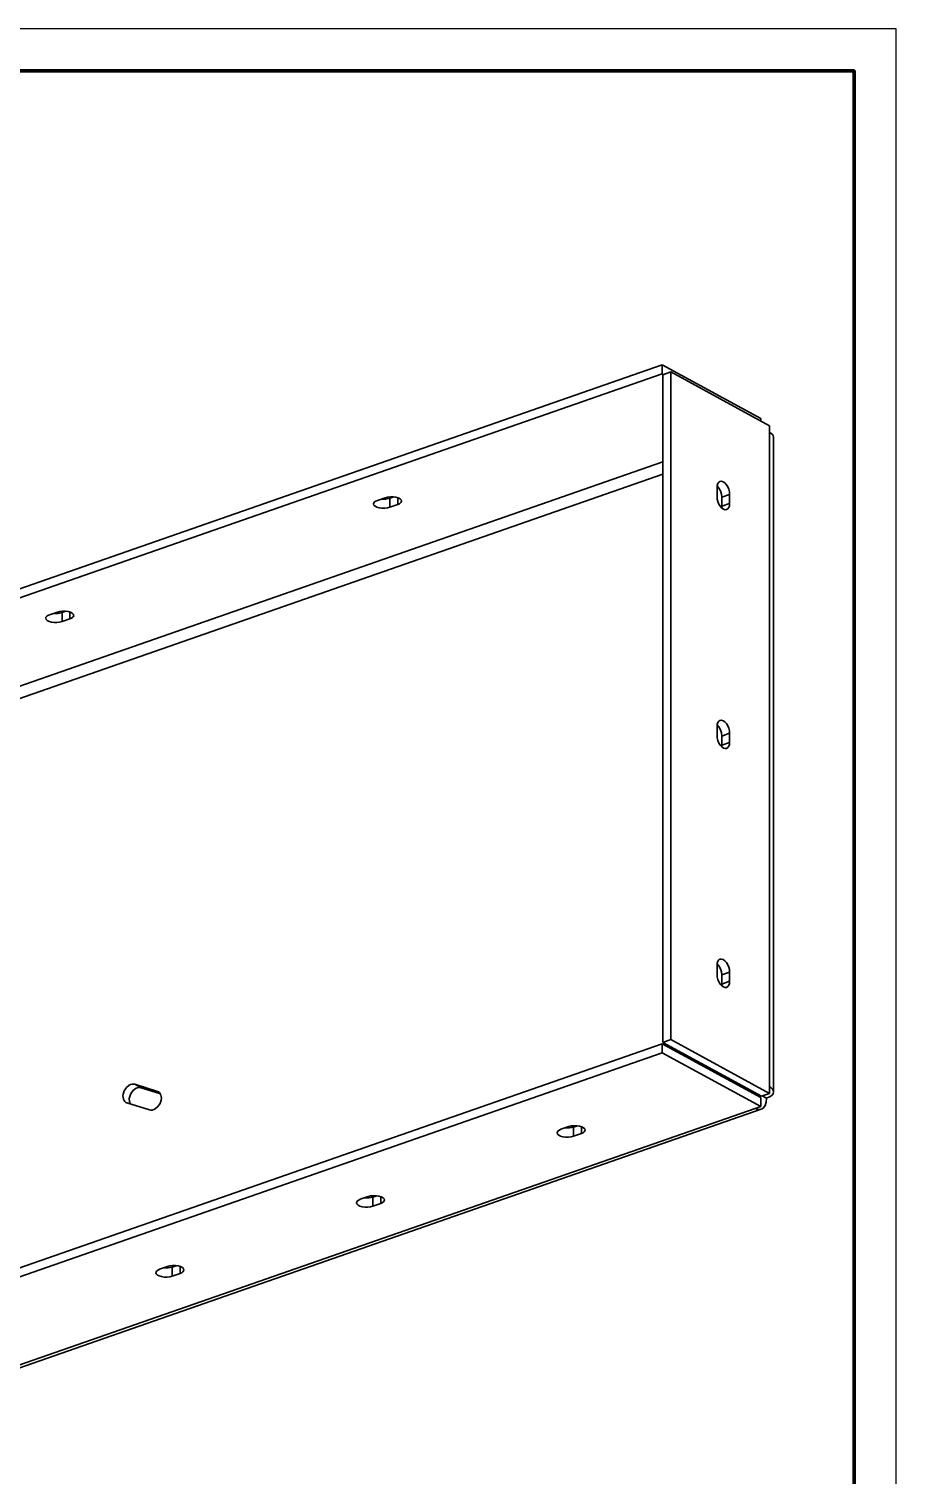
# Model space of a CAD drawing. Header units: millimetres. Extents: x 0 to 420, y 0 to 297.
# Drawn here: x 316.7 to 420, y 124.8 to 297 of the extents above; entities that cross this region are included whole.
import ezdxf

# ---------------------------------------------------------------- set-up
doc = ezdxf.new("R2010")
doc.units = ezdxf.units.MM

msp = doc.modelspace()

# ---------------------------------------------------------------- linework, layer by layer
at = {"color": 1, "lineweight": 35}
for p, q in [((274.8, 216.1), (392.13, 257)), ((392.13, 257), (403.88, 250.6)), ((392.13, 255.92), (392.13, 257)), ((274.8, 215.02), (392.13, 255.92)), ((392.27, 255.84), (392.13, 255.92)), ((392.24, 255.83), (393.18, 256.16)), ((392.24, 255.83), (392.24, 176.34)), ((404.92, 249.76), (393.18, 256.16)), ((393.18, 256.16), (393.18, 176.67)), ((403.88, 250.33), (403.88, 250.6)), ((404.92, 248.99), (404.92, 249.76)), ((405.13, 248.85), (404.92, 248.99)), ((404.92, 248.99), (404.92, 171.04)), ((405.28, 248.71), (405.13, 248.85)), ((405.37, 248.55), (405.28, 248.71)), ((405.41, 248.39), (405.37, 248.55)), ((405.41, 170.44), (405.41, 248.39)), ((392.24, 245.47), (287.33, 208.89)), ((287.95, 207.65), (392.24, 244.01)), ((398.77, 242.87), (398.7, 242.66)), ((398.88, 243.03), (398.77, 242.87)), ((399.03, 243.12), (398.88, 243.03)), ((399.21, 243.14), (399.03, 243.12)), ((399.41, 243.08), (399.21, 243.14)), ((399.61, 242.94), (399.41, 243.08)), ((399.79, 242.74), (399.61, 242.94)), ((359.17, 241.19), (358.23, 240.86)), ((359.45, 241.27), (359.17, 241.19)), ((359.73, 241.13), (359.24, 241.03)), ((359.78, 241.3), (359.45, 241.27)), ((360.2, 241.29), (359.73, 241.13)), ((359.73, 241.13), (359.73, 240.05)), ((360.11, 241.3), (359.78, 241.3)), ((360.43, 241.25), (360.11, 241.3)), ((360.71, 241.17), (360.43, 241.25)), ((360.66, 241.19), (360.66, 240.37)), ((360.93, 241.06), (360.71, 241.17)), ((361.07, 240.93), (360.93, 241.06)), ((398.7, 242.66), (398.68, 242.4)), ((398.68, 242.4), (398.68, 241.32)), ((398.68, 241.32), (398.7, 241.02)), ((398.69, 242.6), (398.91, 242.33)), ((398.91, 242.33), (399.09, 241.99)), ((399.09, 241.99), (399.2, 241.62)), ((399.2, 241.62), (399.24, 241.26)), ((400.18, 241.58), (399.24, 241.26)), ((399.24, 241.26), (399.24, 240.18)), ((399.95, 242.48), (399.79, 242.74)), ((400.07, 242.19), (399.95, 242.48)), ((400.15, 241.88), (400.07, 242.19)), ((400.18, 241.58), (400.15, 241.88)), ((400.18, 240.5), (400.18, 241.58)), ((357.81, 240.57), (357.78, 240.46)), ((357.78, 240.46), (357.82, 240.31)), ((357.9, 240.68), (357.81, 240.57)), ((357.82, 240.31), (357.96, 240.18)), ((358.04, 240.78), (357.9, 240.68)), ((357.96, 240.18), (358.18, 240.07)), ((358.23, 240.86), (358.04, 240.78)), ((358.18, 240.07), (358.46, 239.98)), ((358.46, 239.98), (358.78, 239.94)), ((359.24, 241.03), (358.7, 241.03)), ((358.78, 239.94), (359.11, 239.94)), ((359.11, 239.94), (359.44, 239.97)), ((359.44, 239.97), (359.73, 240.05)), ((359.73, 240.05), (360.66, 240.37)), ((360.66, 240.37), (360.85, 240.46)), ((360.85, 240.46), (361, 240.56)), ((361, 240.56), (361.08, 240.67)), ((361.11, 240.78), (361.07, 240.93)), ((361.08, 240.67), (361.11, 240.78)), ((398.7, 241.02), (398.78, 240.72)), ((398.78, 240.72), (398.9, 240.42)), ((398.9, 240.42), (399.06, 240.17)), ((399.06, 240.17), (399.25, 239.96)), ((399.24, 240.18), (399.23, 239.98)), ((400.18, 240.5), (399.24, 240.18)), ((399.25, 239.96), (399.44, 239.82)), ((399.44, 239.82), (399.64, 239.76)), ((399.64, 239.76), (399.82, 239.78)), ((399.82, 239.78), (399.97, 239.87)), ((399.97, 239.87), (400.08, 240.03)), ((400.08, 240.03), (400.15, 240.24)), ((400.15, 240.24), (400.18, 240.5)), ((320.12, 227.58), (319.18, 227.25)), ((320.2, 227.41), (319.65, 227.42)), ((320.41, 227.65), (320.12, 227.58)), ((320.68, 227.52), (320.2, 227.41)), ((320.74, 227.69), (320.41, 227.65)), ((321.15, 227.68), (320.68, 227.52)), ((320.68, 227.52), (320.68, 226.44)), ((321.07, 227.69), (320.74, 227.69)), ((321.39, 227.64), (321.07, 227.69)), ((321.67, 227.56), (321.39, 227.64)), ((321.62, 227.58), (321.62, 226.76)), ((321.89, 227.45), (321.67, 227.56)), ((322.02, 227.32), (321.89, 227.45)), ((322.07, 227.17), (322.02, 227.32)), ((318.76, 226.96), (318.73, 226.85)), ((318.73, 226.85), (318.78, 226.7)), ((318.85, 227.07), (318.76, 226.96)), ((318.78, 226.7), (318.92, 226.57)), ((319, 227.17), (318.85, 227.07)), ((318.92, 226.57), (319.14, 226.45)), ((319.18, 227.25), (319, 227.17)), ((319.14, 226.45), (319.41, 226.37)), ((319.41, 226.37), (319.73, 226.33)), ((319.73, 226.33), (320.07, 226.33)), ((320.07, 226.33), (320.39, 226.36)), ((320.39, 226.36), (320.68, 226.44)), ((320.68, 226.44), (321.62, 226.76)), ((321.62, 226.76), (321.81, 226.85)), ((321.81, 226.85), (321.95, 226.95)), ((321.95, 226.95), (322.04, 227.06)), ((322.04, 227.06), (322.07, 227.17)), ((398.7, 214.22), (398.68, 213.96)), ((398.68, 213.96), (398.68, 212.88)), ((398.69, 214.15), (398.91, 213.89)), ((398.77, 214.43), (398.7, 214.22)), ((398.88, 214.59), (398.77, 214.43)), ((399.03, 214.68), (398.88, 214.59)), ((398.91, 213.89), (399.09, 213.55)), ((399.21, 214.7), (399.03, 214.68)), ((399.09, 213.55), (399.2, 213.18)), ((399.41, 214.64), (399.21, 214.7)), ((399.61, 214.5), (399.41, 214.64)), ((399.79, 214.29), (399.61, 214.5)), ((399.95, 214.04), (399.79, 214.29)), ((400.07, 213.74), (399.95, 214.04)), ((400.15, 213.44), (400.07, 213.74)), ((398.68, 212.88), (398.7, 212.58)), ((398.7, 212.58), (398.78, 212.27)), ((398.78, 212.27), (398.9, 211.98)), ((398.9, 211.98), (399.06, 211.72)), ((399.2, 213.18), (399.24, 212.81)), ((400.18, 213.14), (399.24, 212.81)), ((399.24, 212.81), (399.24, 211.73)), ((400.18, 212.06), (399.24, 211.73)), ((400.08, 211.59), (400.15, 211.8)), ((400.18, 213.14), (400.15, 213.44)), ((400.15, 211.8), (400.18, 212.06)), ((400.18, 212.06), (400.18, 213.14)), ((399.06, 211.72), (399.25, 211.52)), ((399.24, 211.73), (399.23, 211.54)), ((399.25, 211.52), (399.44, 211.38)), ((399.44, 211.38), (399.64, 211.32)), ((399.64, 211.32), (399.82, 211.34)), ((399.82, 211.34), (399.97, 211.43)), ((399.97, 211.43), (400.08, 211.59)), ((398.77, 185.99), (398.7, 185.77)), ((398.88, 186.15), (398.77, 185.99)), ((399.03, 186.24), (398.88, 186.15)), ((399.21, 186.26), (399.03, 186.24)), ((399.41, 186.2), (399.21, 186.26)), ((399.61, 186.06), (399.41, 186.2)), ((399.79, 185.85), (399.61, 186.06)), ((398.7, 185.77), (398.68, 185.52)), ((398.68, 185.52), (398.68, 184.44)), ((398.68, 184.44), (398.7, 184.14)), ((398.69, 185.71), (398.91, 185.45)), ((398.91, 185.45), (399.09, 185.11)), ((399.09, 185.11), (399.2, 184.74)), ((399.2, 184.74), (399.24, 184.37)), ((400.18, 184.7), (399.24, 184.37)), ((399.24, 184.37), (399.24, 183.29)), ((399.95, 185.59), (399.79, 185.85)), ((400.07, 185.3), (399.95, 185.59)), ((400.15, 185), (400.07, 185.3)), ((400.18, 184.7), (400.15, 185)), ((400.18, 183.62), (400.18, 184.7)), ((398.7, 184.14), (398.78, 183.83)), ((398.78, 183.83), (398.9, 183.54)), ((398.9, 183.54), (399.06, 183.28)), ((399.06, 183.28), (399.25, 183.08)), ((399.24, 183.29), (399.23, 183.1)), ((400.18, 183.62), (399.24, 183.29)), ((399.25, 183.08), (399.44, 182.94)), ((399.44, 182.94), (399.64, 182.88)), ((399.64, 182.88), (399.82, 182.89)), ((399.82, 182.89), (399.97, 182.99)), ((399.97, 182.99), (400.08, 183.15)), ((400.08, 183.15), (400.15, 183.36)), ((400.15, 183.36), (400.18, 183.62)), ((392.13, 176.17), (274.8, 135.27)), ((403.88, 169.78), (392.13, 176.17)), ((392.13, 176.17), (392.13, 175.09)), ((392.24, 176.34), (393.18, 176.67)), ((403.99, 169.94), (392.24, 176.34)), ((393.18, 176.67), (404.92, 170.27)), ((392.13, 175.09), (274.8, 134.19)), ((403.88, 168.7), (392.13, 175.09)), ((328.09, 170.58), (327.95, 170.16)), ((328.34, 170.96), (328.09, 170.58)), ((328.66, 171.23), (328.34, 170.96)), ((328.83, 171.32), (328.66, 171.23)), ((329.01, 171.37), (328.83, 171.32)), ((328.96, 170.38), (329.2, 170.67)), ((329.18, 171.38), (329.01, 171.37)), ((329.34, 171.35), (329.18, 171.38)), ((329.2, 170.67), (329.5, 170.87)), ((332.04, 170.49), (329.34, 171.35)), ((329.34, 171.35), (330.09, 170.94)), ((329.5, 170.87), (329.8, 170.97)), ((329.8, 170.97), (330.09, 170.94)), ((330.09, 170.94), (332.39, 170.21)), ((332.15, 170.45), (332.04, 170.49)), ((332.04, 170.49), (332.24, 170.38)), ((404.92, 171.04), (405.13, 170.91)), ((404.92, 170.27), (404.92, 171.04)), ((405.13, 170.91), (405.28, 170.76)), ((405.28, 170.76), (405.37, 170.6)), ((405.37, 170.6), (405.41, 170.44)), ((327.95, 170.16), (327.93, 169.96)), ((327.93, 169.96), (327.94, 169.76)), ((327.94, 169.76), (327.99, 169.58)), ((327.99, 169.58), (328.06, 169.42)), ((328.06, 169.42), (328.17, 169.29)), ((328.17, 169.29), (328.29, 169.2)), ((328.29, 169.2), (328.4, 169.15)), ((328.4, 169.15), (331.1, 168.3)), ((328.69, 169.67), (328.78, 170.03)), ((328.7, 169.32), (328.69, 169.67)), ((328.8, 169.03), (328.7, 169.32)), ((328.78, 170.03), (328.96, 170.38)), ((332.1, 168.69), (332.35, 169.06)), ((332.27, 170.36), (332.15, 170.45)), ((332.38, 170.23), (332.27, 170.36)), ((332.35, 169.06), (332.49, 169.48)), ((332.45, 170.07), (332.38, 170.23)), ((332.5, 169.89), (332.45, 170.07)), ((332.49, 169.48), (332.51, 169.69)), ((332.51, 169.69), (332.5, 169.89)), ((403.75, 170.07), (403.49, 169.99)), ((403.83, 170.03), (403.79, 169.82)), ((403.88, 169.78), (403.88, 168.7)), ((403.99, 169.94), (404.92, 170.27)), ((404.07, 169.97), (404.58, 169.69)), ((404.41, 168.83), (404.2, 168.54)), ((404.54, 169.22), (404.41, 168.83)), ((404.58, 169.69), (404.54, 169.22)), ((404.93, 169.85), (404.58, 169.69)), ((405.19, 170.03), (404.93, 169.85)), ((405.35, 170.23), (405.19, 170.03)), ((405.41, 170.44), (405.35, 170.23)), ((403.21, 168.46), (287.33, 128.07)), ((288.05, 127.97), (403.93, 168.37)), ((331.1, 168.3), (331.26, 168.27)), ((331.26, 168.27), (331.43, 168.28)), ((331.43, 168.28), (331.61, 168.33)), ((331.61, 168.33), (331.78, 168.42)), ((331.78, 168.42), (332.1, 168.69)), ((403.21, 168.46), (403.88, 168.7)), ((403.4, 168.38), (403.21, 168.46)), ((403.58, 168.33), (403.4, 168.38)), ((403.76, 168.33), (403.58, 168.33)), ((403.93, 168.37), (403.76, 168.33)), ((404.07, 168.43), (403.93, 168.37)), ((404.2, 168.54), (404.07, 168.43)), ((379.67, 165.69), (379.64, 165.58)), ((379.64, 165.58), (379.69, 165.43)), ((379.76, 165.8), (379.67, 165.69)), ((379.69, 165.43), (379.83, 165.3)), ((379.9, 165.9), (379.76, 165.8)), ((379.83, 165.3), (380.04, 165.19)), ((380.09, 165.99), (379.9, 165.9)), ((381.03, 166.31), (380.09, 165.99)), ((381.1, 166.15), (380.56, 166.15)), ((381.32, 166.39), (381.03, 166.31)), ((381.59, 166.25), (381.1, 166.15)), ((381.64, 166.42), (381.32, 166.39)), ((382.06, 166.41), (381.59, 166.25)), ((381.59, 165.17), (381.59, 166.25)), ((381.59, 165.17), (382.53, 165.5)), ((381.98, 166.42), (381.64, 166.42)), ((382.3, 166.38), (381.98, 166.42)), ((382.58, 166.29), (382.3, 166.38)), ((382.53, 165.5), (382.53, 166.31)), ((382.53, 165.5), (382.72, 165.58)), ((382.79, 166.18), (382.58, 166.29)), ((382.72, 165.58), (382.86, 165.68)), ((382.93, 166.05), (382.79, 166.18)), ((382.86, 165.68), (382.95, 165.79)), ((382.98, 165.9), (382.93, 166.05)), ((382.95, 165.79), (382.98, 165.9)), ((380.04, 165.19), (380.32, 165.11)), ((380.32, 165.11), (380.64, 165.06)), ((380.64, 165.06), (380.98, 165.06)), ((380.98, 165.06), (381.3, 165.1)), ((381.3, 165.1), (381.59, 165.17)), ((355.78, 157.36), (355.75, 157.25)), ((355.75, 157.25), (355.79, 157.1)), ((355.87, 157.47), (355.78, 157.36)), ((355.79, 157.1), (355.93, 156.97)), ((356.01, 157.57), (355.87, 157.47)), ((355.93, 156.97), (356.15, 156.86)), ((356.2, 157.66), (356.01, 157.57)), ((356.15, 156.86), (356.43, 156.78)), ((357.13, 157.98), (356.2, 157.66)), ((356.43, 156.78), (356.75, 156.73)), ((357.21, 157.82), (356.67, 157.82)), ((356.75, 156.73), (357.08, 156.73)), ((357.08, 156.73), (357.41, 156.77)), ((357.42, 158.06), (357.13, 157.98)), ((357.7, 157.92), (357.21, 157.82)), ((357.41, 156.77), (357.7, 156.84)), ((357.75, 158.09), (357.42, 158.06)), ((358.17, 158.08), (357.7, 157.92)), ((357.7, 156.84), (357.7, 157.92)), ((357.7, 156.84), (358.63, 157.17)), ((358.08, 158.09), (357.75, 158.09)), ((358.4, 158.05), (358.08, 158.09)), ((358.68, 157.96), (358.4, 158.05)), ((358.63, 157.17), (358.63, 157.98)), ((358.63, 157.17), (358.82, 157.25)), ((358.9, 157.85), (358.68, 157.96)), ((358.82, 157.25), (358.97, 157.35)), ((359.04, 157.72), (358.9, 157.85)), ((358.97, 157.35), (359.05, 157.46)), ((359.08, 157.57), (359.04, 157.72)), ((359.05, 157.46), (359.08, 157.57)), ((331.88, 149.03), (331.85, 148.92)), ((331.85, 148.92), (331.9, 148.77)), ((331.97, 149.14), (331.88, 149.03)), ((331.9, 148.77), (332.04, 148.64)), ((332.11, 149.24), (331.97, 149.14)), ((332.04, 148.64), (332.25, 148.53)), ((332.3, 149.33), (332.11, 149.24)), ((332.25, 148.53), (332.53, 148.45)), ((333.24, 149.65), (332.3, 149.33)), ((332.53, 148.45), (332.85, 148.4)), ((333.31, 149.49), (332.77, 149.49)), ((332.85, 148.4), (333.19, 148.4)), ((333.19, 148.4), (333.51, 148.44)), ((333.53, 149.73), (333.24, 149.65)), ((333.8, 149.59), (333.31, 149.49)), ((333.51, 148.44), (333.8, 148.51)), ((333.85, 149.76), (333.53, 149.73)), ((334.27, 149.75), (333.8, 149.59)), ((333.8, 148.51), (333.8, 149.59)), ((333.8, 148.51), (334.74, 148.84)), ((334.19, 149.76), (333.85, 149.76)), ((334.51, 149.72), (334.19, 149.76)), ((334.79, 149.64), (334.51, 149.72)), ((334.74, 148.84), (334.74, 149.65)), ((334.74, 148.84), (334.93, 148.92)), ((335.01, 149.52), (334.79, 149.64)), ((334.93, 148.92), (335.07, 149.02)), ((335.14, 149.39), (335.01, 149.52)), ((335.07, 149.02), (335.16, 149.13)), ((335.19, 149.24), (335.14, 149.39)), ((335.16, 149.13), (335.19, 149.24))]:
    msp.add_line(p, q, dxfattribs=at)
at = {"color": 7, "lineweight": 25}
msp.add_lwpolyline([(0, 0), (420, 0), (420, 297), (0, 297)], close=True, dxfattribs=at)
at = {"color": 7, "lineweight": 70}
msp.add_lwpolyline([(20, 5), (415, 5), (415, 292), (20, 292)], close=True, dxfattribs=at)

doc.saveas('drawing.dxf')
